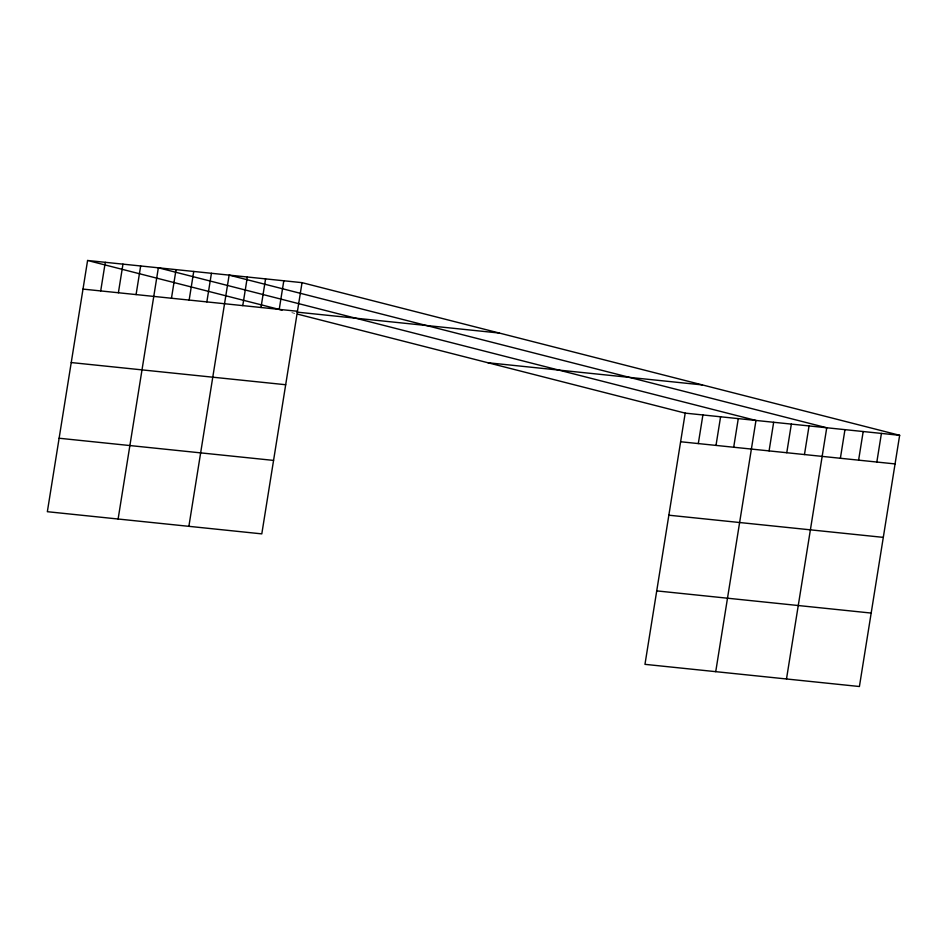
<?xml version="1.0" encoding="UTF-8"?>
<svg xmlns="http://www.w3.org/2000/svg" width="947" height="947" viewBox="0 0 947 947"><rect width="100%" height="100%" fill="white"/><g stroke="black" fill="none" stroke-linecap="round" stroke-linejoin="round"><path stroke-width="0.71" stroke-dasharray="4.74 3.55" d="M291.854 312.664L294.683 313.386"/><path stroke-width="1.42" d="M87.586 260.484L47.35 511.7L261.798 533.871L302.034 282.656L87.586 260.484L282.064 310.154M100.702 290.93L105.283 262.319M118.387 292.753L122.968 264.142M136.084 294.588L140.665 265.977M118.115 519.015L158.35 267.8L755.966 420.456L715.731 671.66M171.466 298.246L176.047 269.635M189.151 300.069L193.733 271.458M206.848 301.904L211.43 273.292M188.879 526.331L229.127 275.115L826.743 427.772L786.495 678.975M242.763 305.621L247.345 276.998M260.993 307.503L265.574 278.892M279.223 309.385L283.804 280.774M297.5 314.108L685.202 413.129L644.966 664.344L859.414 686.516L899.65 435.3L302.034 282.656M698.306 443.575L702.899 414.964M716.003 445.41L720.584 416.798M733.7 447.233L738.281 418.621M769.082 450.89L773.663 422.279M786.768 452.725L791.349 424.114M804.465 454.548L809.046 425.937M840.38 458.265L844.961 429.654M858.609 460.147L863.191 431.536M876.839 462.029L881.42 433.418M83.005 289.095L297.453 311.267M297.05 312.131L499.247 333.036M487.989 362.76L702.437 384.932M685.202 413.129L899.65 435.3M71.238 362.559L285.686 384.731M680.621 441.752L895.069 463.923M59.116 438.236L273.565 460.408M668.854 515.204L883.302 537.375M656.733 590.892L871.181 613.064"/></g></svg>
